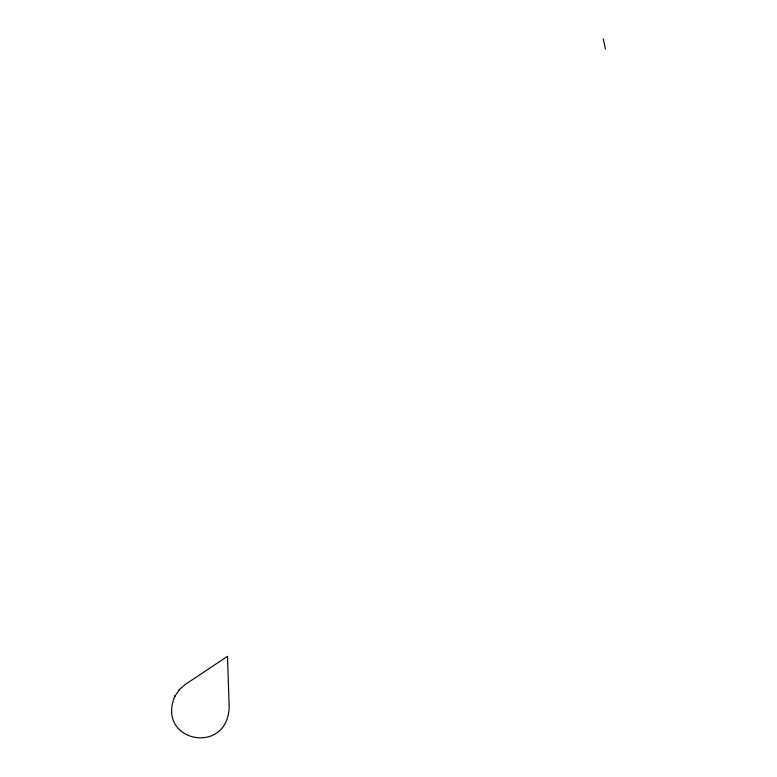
<?xml version="1.0" encoding="UTF-8"?>
<svg xmlns="http://www.w3.org/2000/svg" width="777" height="777" viewBox="0 0 777 777"><rect width="100%" height="100%" fill="white"/><g stroke="black" fill="none" stroke-linecap="round" stroke-linejoin="round"><path stroke-width="1.17" d="M174.815 696.309C155.788 741.782 227.797 756.409 229.166 706.837L227.496 656.332L185.382 684.391L179.681 689.267L174.815 696.309L175.379 695.483M179.147 690.034L179.681 689.267M603.224 38.85L605.438 49.038"/></g></svg>
